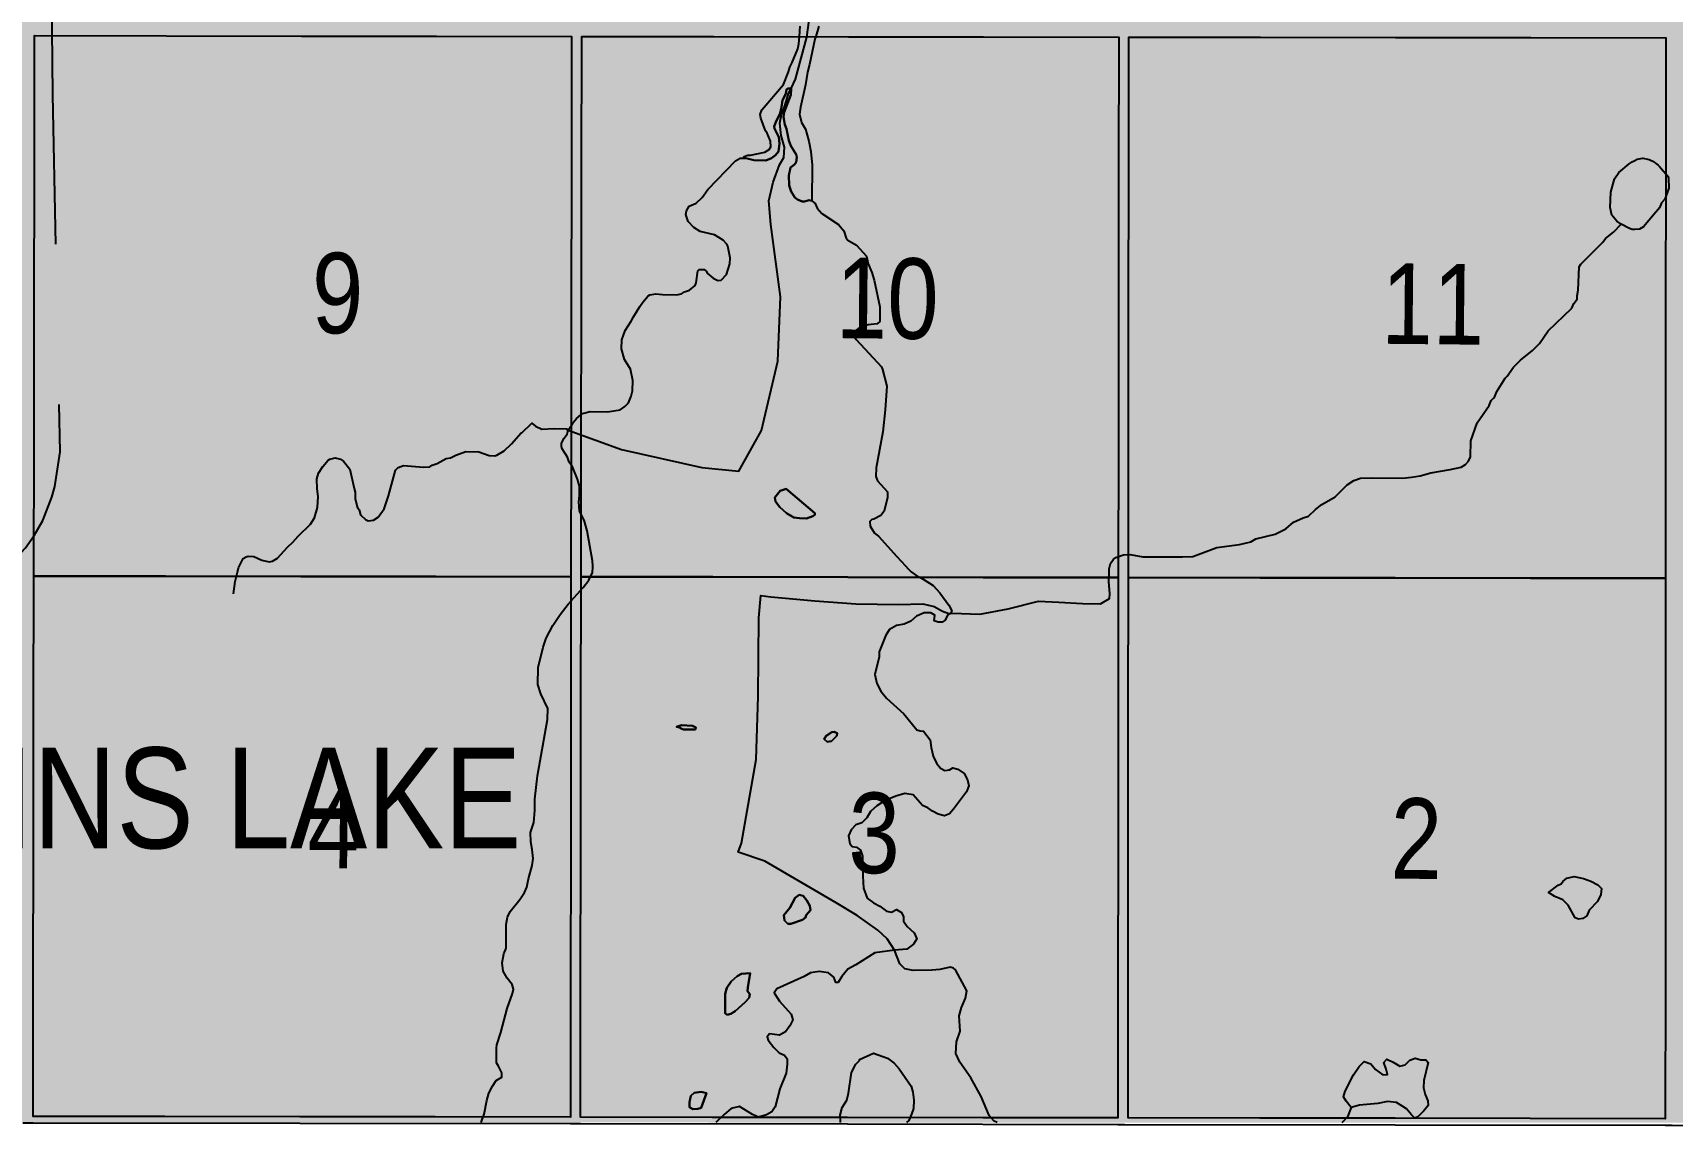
# Model space of a CAD drawing. Extents: x 560272 to 568164, y 6204780 to 6214217.
# Drawn here: x 565670.8 to 565833, y 6209697.2 to 6209805.5 of the extents above; entities that cross this region are included whole.
import ezdxf

# ---------------------------------------------------------------- set-up
doc = ezdxf.new("R2010")
doc.units = 0
doc.header["$LTSCALE"] = 5
doc.linetypes.add('DASHED2', pattern=[9.525, 6.35, -3.175])
for name, color, linetype in [('AS-TOWN-H', 254, 'Continuous'), ('Quarters', 8, 'Continuous'), ('RoadSeg', 57, 'DASHED2'), ('T-WATER', 160, 'Continuous'), ('T-WATER-H', 133, 'Continuous'), ('T-WATER-T', 170, 'Continuous'), ('Townships', 57, 'Continuous')]:
    doc.layers.add(name, color=color, linetype=linetype)
doc.layers.add('ROUTE-MAP-BACKGROUND-H', color=7, linetype='Continuous', true_color=0xf0ebff)
doc.styles.add('120', font='ARIALN.TTF', dxfattribs={"height": 13})
doc.styles.add('TXT', font='ARIALN.TTF', dxfattribs={"height": 0.2})

msp = doc.modelspace()

# ---------------------------------------------------------------- hatches: boundary and pattern name
at = {"layer": 'AS-TOWN-H'}
h = msp.add_hatch(color=256, dxfattribs=at)
h.dxf.hatch_style = 1
h.paths.add_polyline_path([(565886.544, 6210020.352), (565236.202, 6210021.981), (565234.412, 6209697.744), (565886.527, 6209697.561)])
at = {"layer": 'ROUTE-MAP-BACKGROUND-H'}
h = msp.add_hatch(color=256, dxfattribs=at)
h.dxf.hatch_style = 1
h.paths.add_polyline_path([(565237.99, 6210345.866), (566535.85, 6210345.729), (566539.103, 6209697.377), (565234.412, 6209697.744)])
at = {"layer": 'T-WATER-H'}
h = msp.add_hatch(color=256, dxfattribs=at)
h.dxf.hatch_style = 1
h.paths.add_polyline_path([(565586.784, 6209698.364), (565587.099, 6209698.691), (565587.305, 6209699.02), (565587.851, 6209699.382), (565588.56, 6209699.397), (565589.157, 6209699.647), (565589.817, 6209700.149), (565589.972, 6209701.151), (565589.777, 6209702.255), (565589.71, 6209703.416), (565589.821, 6209704.496), (565590.355, 6209706.136), (565590.133, 6209706.78), (565589.758, 6209707.176), (565589.178, 6209707.612), (565588.861, 6209707.951), (565588.146, 6209707.95), (565587.832, 6209707.236), (565587.253, 6209706.307), (565586.468, 6209705.629), (565586.298, 6209704.921), (565585.783, 6209704.216), (565585.209, 6209703.798), (565584.865, 6209702.682), (565584.839, 6209701.801), (565585.638, 6209699.682)], flags=16)
h.paths.add_polyline_path([(565512.518, 6209891.27), (565511.722, 6209891.463), (565510.229, 6209892.148), (565509.134, 6209892.637), (565507.638, 6209893.72), (565506.538, 6209894.904), (565505.635, 6209896.388), (565504.831, 6209898.072), (565503.929, 6209899.456), (565502.933, 6209899.847), (565502.037, 6209900.238), (565501.341, 6209900.432), (565502.326, 6209901.83), (565503.516, 6209902.037), (565505.707, 6209900.959), (565506.905, 6209899.875), (565507.506, 6209898.985), (565508.504, 6209898.097), (565509.302, 6209897.606), (565509.701, 6209897.212), (565510.701, 6209896.126), (565511.801, 6209894.742), (565512.995, 6209894.453), (565513.221, 6209894.503), (565513.486, 6209894.564), (565513.921, 6209894.68), (565514.286, 6209894.362), (565514.59, 6209893.371), (565514.001, 6209892.274)], flags=16)
edge = h.paths.add_edge_path()
edge.add_line((565584.905, 6209697.646), (565584.247, 6209699.059))
edge.add_line((565584.247, 6209699.059), (565583.704, 6209701.501))
edge.add_line((565583.704, 6209701.501), (565584.264, 6209703.563))
edge.add_line((565584.264, 6209703.563), (565586.352, 6209707.833))
edge.add_line((565586.352, 6209707.833), (565586.782, 6209709.76))
edge.add_line((565586.782, 6209709.76), (565588.399, 6209710.613))
edge.add_line((565588.399, 6209710.613), (565590.419, 6209709.847))
edge.add_line((565590.419, 6209709.847), (565591.916, 6209708.068))
edge.add_line((565591.916, 6209708.068), (565592.245, 6209706.143))
edge.add_line((565592.245, 6209706.143), (565591.437, 6209704.166))
edge.add_line((565591.437, 6209704.166), (565590.565, 6209702.467))
edge.add_line((565590.565, 6209702.467), (565590.818, 6209701.003))
edge.add_line((565590.818, 6209701.003), (565591.797, 6209700.439))
edge.add_line((565591.797, 6209700.439), (565591.508, 6209699.45))
edge.add_line((565591.508, 6209699.45), (565589.02, 6209697.645))
edge.add_line((565475.643, 6209906.173), (565476.502, 6209905.891))
edge.add_line((565476.502, 6209905.891), (565476.766, 6209905.753))
edge.add_line((565476.766, 6209905.753), (565477.262, 6209905.644))
edge.add_line((565477.262, 6209905.644), (565477.79, 6209905.402))
edge.add_line((565477.79, 6209905.402), (565478.883, 6209905.215))
edge.add_line((565478.883, 6209905.215), (565480.04, 6209904.861))
edge.add_line((565480.04, 6209904.861), (565481.096, 6209904.41))
edge.add_line((565481.096, 6209904.41), (565481.618, 6209903.901))
edge.add_line((565481.618, 6209903.901), (565481.876, 6209903.464))
edge.add_line((565481.876, 6209903.464), (565482.072, 6209903.261))
edge.add_line((565482.072, 6209903.261), (565482.587, 6209902.354))
edge.add_line((565482.587, 6209902.354), (565482.784, 6209902.218))
edge.add_line((565482.784, 6209902.218), (565483.728, 6209901.136))
edge.add_line((565483.728, 6209901.136), (565484.253, 6209900.761))
edge.add_line((565484.253, 6209900.761), (565484.949, 6209900.648))
edge.add_line((565484.949, 6209900.648), (565485.572, 6209900.205))
edge.add_line((565485.572, 6209900.205), (565485.991, 6209899.466))
edge.add_line((565485.991, 6209899.466), (565486.154, 6209899.33))
edge.add_line((565486.154, 6209899.33), (565487.949, 6209899.296))
edge.add_line((565487.949, 6209899.296), (565488.61, 6209899.118))
edge.add_line((565488.61, 6209899.118), (565489.332, 6209898.606))
edge.add_line((565489.332, 6209898.606), (565489.794, 6209898.398))
edge.add_line((565489.794, 6209898.398), (565491.516, 6209898.067))
edge.add_line((565491.516, 6209898.067), (565492.347, 6209898.018))
edge.add_line((565492.347, 6209898.018), (565493.113, 6209898.104))
edge.add_line((565493.113, 6209898.104), (565493.55, 6209898.362))
edge.add_line((565493.55, 6209898.362), (565494.158, 6209898.915))
edge.add_line((565494.158, 6209898.915), (565496.07, 6209899.844))
edge.add_line((565496.07, 6209899.844), (565497.467, 6209899.852))
edge.add_line((565497.467, 6209899.852), (565497.833, 6209899.911))
edge.add_line((565497.833, 6209899.911), (565498.84, 6209900.425))
edge.add_line((565498.84, 6209900.425), (565499.04, 6209900.454))
edge.add_line((565499.04, 6209900.454), (565500.072, 6209900.501))
edge.add_line((565500.072, 6209900.501), (565501.264, 6209900.28))
edge.add_line((565501.264, 6209900.28), (565502.389, 6209899.96))
edge.add_line((565502.389, 6209899.96), (565503.147, 6209899.613))
edge.add_line((565503.147, 6209899.613), (565504.401, 6209899.158))
edge.add_line((565504.401, 6209899.158), (565504.957, 6209898.649))
edge.add_line((565504.957, 6209898.649), (565507.531, 6209895.809))
edge.add_line((565507.531, 6209895.809), (565508.317, 6209895.163))
edge.add_line((565508.317, 6209895.163), (565510.984, 6209893.784))
edge.add_line((565510.984, 6209893.784), (565512.096, 6209892.799))
edge.add_line((565512.096, 6209892.799), (565513.887, 6209890.771))
edge.add_line((565513.887, 6209890.771), (565514.802, 6209889.923))
edge.add_line((565514.802, 6209889.923), (565515.846, 6209888.84))
edge.add_line((565515.846, 6209888.84), (565516.702, 6209888.426))
edge.add_line((565516.702, 6209888.426), (565517.498, 6209888.344))
edge.add_line((565517.498, 6209888.344), (565518.698, 6209888.488))
edge.add_line((565518.698, 6209888.488), (565520.134, 6209888.827))
edge.add_line((565520.134, 6209888.827), (565521.367, 6209889.004))
edge.add_line((565521.367, 6209889.004), (565523.495, 6209889.064))
edge.add_line((565523.495, 6209889.064), (565526.249, 6209888.748))
edge.add_line((565526.249, 6209888.748), (565528.068, 6209888.249))
edge.add_line((565528.068, 6209888.249), (565529.232, 6209888.26))
edge.add_line((565672.45, 6210081.112), (565671.64, 6210080.463))
edge.add_line((565671.64, 6210080.463), (565670.794, 6210079.647))
edge.add_line((565670.794, 6210079.647), (565669.313, 6210078.644))
edge.add_line((565669.313, 6210078.644), (565663.534, 6210075.36))
edge.add_line((565663.534, 6210075.36), (565662.794, 6210074.875))
edge.add_line((565662.794, 6210074.875), (565661.688, 6210074.397))
edge.add_line((565661.688, 6210074.397), (565658.633, 6210072.792))
edge.add_line((565658.633, 6210072.792), (565657.997, 6210072.537))
edge.add_line((565657.997, 6210072.537), (565655.984, 6210071.577))
edge.add_line((565655.984, 6210071.577), (565655.212, 6210071.126))
edge.add_line((565655.212, 6210071.126), (565652.967, 6210070.204))
edge.add_line((565652.967, 6210070.204), (565652.698, 6210070.009))
edge.add_line((565652.698, 6210070.009), (565651.829, 6210069.759))
edge.add_line((565651.829, 6210069.759), (565650.172, 6210069.089))
edge.add_line((565650.172, 6210069.089), (565647.227, 6210068.329))
edge.add_line((565647.227, 6210068.329), (565645.356, 6210067.517))
edge.add_line((565645.356, 6210067.517), (565643.716, 6210066.896))
edge.add_line((565643.716, 6210066.896), (565641.455, 6210066.124))
edge.add_line((565641.455, 6210066.124), (565640.049, 6210065.857))
edge.add_line((565640.049, 6210065.857), (565640.223, 6210066.44))
edge.add_line((565640.223, 6210066.44), (565640.401, 6210067.283))
edge.add_line((565640.401, 6210067.283), (565640.103, 6210068.414))
edge.add_line((565640.103, 6210068.414), (565640.008, 6210068.682))
edge.add_line((565640.008, 6210068.682), (565639.383, 6210069.059))
edge.add_line((565639.383, 6210069.059), (565639.159, 6210069.529))
edge.add_line((565639.159, 6210069.529), (565638.596, 6210071.401))
edge.add_line((565638.596, 6210071.401), (565638.606, 6210071.966))
edge.add_line((565638.606, 6210071.966), (565638.781, 6210072.428))
edge.add_line((565638.781, 6210072.428), (565639.775, 6210074.072))
edge.add_line((565639.775, 6210074.072), (565640.387, 6210074.825))
edge.add_line((565640.387, 6210074.825), (565640.459, 6210075.123))
edge.add_line((565640.459, 6210075.123), (565640.43, 6210075.323))
edge.add_line((565640.43, 6210075.323), (565640.206, 6210075.792))
edge.add_line((565640.206, 6210075.792), (565638.506, 6210077.32))
edge.add_line((565638.506, 6210077.32), (565637.584, 6210077.802))
edge.add_line((565637.584, 6210077.802), (565636.528, 6210078.221))
edge.add_line((565636.528, 6210078.221), (565636.096, 6210078.452))
edge.add_line((565636.096, 6210078.452), (565635.2, 6210078.794))
edge.add_line((565635.2, 6210078.794), (565635.101, 6210079.265))
edge.add_line((565635.101, 6210079.265), (565635.626, 6210079.8))
h = msp.add_hatch(color=256, dxfattribs=at)
h.dxf.hatch_style = 1
h.paths.add_polyline_path([(565747.858, 6209788.872), (565747.594, 6209788.943), (565747.126, 6209788.819), (565746.893, 6209788.823), (565746.431, 6209788.998), (565746.169, 6209789.202), (565745.815, 6209789.807), (565745.626, 6209790.409), (565745.578, 6209791.407), (565745.758, 6209792.168), (565746.13, 6209792.494), (565746.301, 6209792.723), (565746.376, 6209793.221), (565746.314, 6209793.454), (565745.798, 6209794.328), (565745.576, 6209794.864), (565745.364, 6209795.999), (565745.173, 6209796.434), (565745.054, 6209797.201), (565745.129, 6209797.665), (565745.792, 6209799.381), (565745.804, 6209800.013), (565745.505, 6209800.018), (565745.37, 6209799.921), (565745.296, 6209799.49), (565744.952, 6209798.865), (565744.872, 6209798.168), (565744.693, 6209797.474), (565744.315, 6209796.783), (565744.139, 6209796.254), (565744.168, 6209796.054), (565744.584, 6209795.182), (565744.672, 6209794.549), (565744.558, 6209793.753), (565744.252, 6209793.393), (565743.881, 6209793.101), (565743.312, 6209792.878), (565742.115, 6209792.901), (565741.322, 6209793.115), (565741.022, 6209793.12), (565741.158, 6209793.284), (565741.526, 6209793.41), (565741.792, 6209793.405), (565743.194, 6209793.712), (565743.631, 6209793.97), (565743.802, 6209794.232), (565743.779, 6209794.798), (565743.428, 6209795.569), (565743.266, 6209795.805), (565742.824, 6209797.076), (565742.764, 6209797.443), (565742.906, 6209797.906), (565745.046, 6209800.392), (565745.568, 6209801.646), (565745.676, 6209802.109), (565745.918, 6209802.57), (565746.474, 6209803.923), (565746.583, 6209804.42), (565746.635, 6209805.164), (565746.717, 6209806.168), (565746.758, 6209806.677), (565746.903, 6209807.306), (565747.043, 6209809.497), (565747.181, 6209809.761), (565747.716, 6209809.95), (565748.015, 6209809.911), (565748.343, 6209809.673), (565748.631, 6209809.102), (565748.821, 6209808.567), (565748.898, 6209807.369), (565748.558, 6209806.165), (565748.269, 6209805.162), (565748.154, 6209804.889), (565747.643, 6209802.372), (565747.429, 6209801.612), (565747.24, 6209800.385), (565746.734, 6209798.167), (565746.654, 6209797.471), (565746.838, 6209796.636), (565747.225, 6209795.964), (565747.569, 6209794.794), (565747.749, 6209793.76), (565747.891, 6209792.428)])
h = msp.add_hatch(color=256, dxfattribs=at)
h.dxf.hatch_style = 1
h.paths.add_polyline_path([(565831.62, 6209788.01), (565831.396, 6209787.748), (565830.171, 6209786.317), (565829.801, 6209786.091), (565829.313, 6209786.051), (565829.047, 6209786.029), (565828.783, 6209786.158), (565827.963, 6209786.557), (565827.536, 6209786.864), (565827.049, 6209787.471), (565826.897, 6209788.238), (565826.958, 6209789.733), (565827.314, 6209791.056), (565827.725, 6209791.68), (565828.779, 6209792.534), (565829.05, 6209792.753), (565829.318, 6209792.888), (565829.563, 6209793.01), (565830.13, 6209793.1), (565830.727, 6209792.989), (565831.221, 6209792.747), (565831.36, 6209792.628), (565831.622, 6209792.404), (565831.777, 6209792.271), (565832.591, 6209791.325), (565832.653, 6209791.125), (565832.701, 6209790.127), (565832.282, 6209789.037), (565831.976, 6209788.677), (565831.768, 6209788.182)])
h = msp.add_hatch(color=256, dxfattribs=at)
h.dxf.hatch_style = 1
h.paths.add_polyline_path([(565747.343, 6209757.433), (565746.646, 6209757.446), (565746.082, 6209757.523), (565745.358, 6209757.935), (565744.705, 6209758.546), (565744.25, 6209759.119), (565744.19, 6209759.486), (565744.735, 6209760.174), (565745.337, 6209760.363), (565748.151, 6209757.95), (565748.148, 6209757.784), (565747.946, 6209757.655)])
h = msp.add_hatch(color=256, dxfattribs=at)
h.dxf.hatch_style = 1
h.paths.add_polyline_path([(565823.738, 6209717.753), (565823.434, 6209717.868), (565822.73, 6209719.111), (565822.196, 6209719.66), (565821.417, 6209719.985), (565820.778, 6209720.374), (565821.747, 6209721.108), (565822.046, 6209721.237), (565822.196, 6209721.482), (565822.59, 6209721.802), (565823.304, 6209721.981), (565824.257, 6209721.781), (565824.971, 6209721.517), (565825.67, 6209721.147), (565826.029, 6209720.763), (565825.954, 6209720.169), (565825.635, 6209719.5), (565824.801, 6209718.642), (565824.582, 6209718.068), (565824.177, 6209717.813)])
h = msp.add_hatch(color=256, dxfattribs=at)
h.dxf.hatch_style = 1
h.paths.add_polyline_path([(565807.558, 6209698.036), (565807.21, 6209698.356), (565806.716, 6209698.961), (565805.721, 6209699.586), (565804.849, 6209699.668), (565803.877, 6209699.488), (565802.084, 6209699.305), (565801.245, 6209699.093), (565800.737, 6209699.728), (565800.497, 6209700.146), (565800.658, 6209700.698), (565801.482, 6209702.318), (565802.022, 6209703.163), (565802.532, 6209703.655), (565803.176, 6209703.401), (565803.67, 6209702.856), (565804.374, 6209702.316), (565804.842, 6209702.349), (565804.72, 6209702.871), (565804.471, 6209703.549), (565804.782, 6209703.881), (565805.399, 6209703.58), (565806.059, 6209703.177), (565806.595, 6209703.301), (565807.066, 6209703.78), (565807.592, 6209703.977), (565808.139, 6209703.822), (565808.644, 6209703.818), (565808.873, 6209703.554), (565808.446, 6209701.772), (565808.41, 6209701.024), (565808.575, 6209700.386), (565808.837, 6209699.744), (565808.861, 6209699.27), (565808.452, 6209698.756), (565807.859, 6209698.168)])

# ---------------------------------------------------------------- linework, layer by layer
at = {"layer": 'Quarters', "flags": 128}
for points in [[(565683.893, 6209751.704), (565670.852, 6209751.722), (565670.872, 6209765.101), (565670.891, 6209778.481), (565670.911, 6209791.86), (565670.931, 6209805.24), (565683.967, 6209805.222), (565697.338, 6209805.204), (565710.708, 6209805.187), (565724.079, 6209805.169), (565724.064, 6209791.789), (565724.05, 6209778.409), (565724.035, 6209765.029), (565724.02, 6209751.649), (565710.644, 6209751.667), (565697.269, 6209751.686)], [(565738.065, 6209751.63), (565725.024, 6209751.648), (565725.038, 6209765.028), (565725.053, 6209778.408), (565725.068, 6209791.788), (565725.083, 6209805.168), (565738.119, 6209805.15), (565751.491, 6209805.132), (565764.862, 6209805.115), (565778.233, 6209805.097), (565778.223, 6209791.716), (565778.214, 6209778.336), (565778.204, 6209764.956), (565778.194, 6209751.575), (565764.817, 6209751.593), (565751.441, 6209751.612)], [(565792.237, 6209751.556), (565779.197, 6209751.574), (565779.207, 6209764.954), (565779.217, 6209778.335), (565779.227, 6209791.715), (565779.237, 6209805.096), (565792.273, 6209805.078), (565805.643, 6209805.06), (565819.013, 6209805.043), (565832.384, 6209805.025), (565832.378, 6209791.644), (565832.373, 6209778.263), (565832.368, 6209764.882), (565832.362, 6209751.501), (565818.987, 6209751.519), (565805.613, 6209751.538)], [(565683.818, 6209698.186), (565670.774, 6209698.204), (565670.793, 6209711.584), (565670.813, 6209724.963), (565670.833, 6209738.342), (565670.852, 6209751.722), (565683.893, 6209751.704), (565697.269, 6209751.686), (565710.644, 6209751.667), (565724.02, 6209751.649), (565724.005, 6209738.269), (565723.991, 6209724.889), (565723.976, 6209711.51), (565723.961, 6209698.13), (565710.579, 6209698.149), (565697.197, 6209698.167)], [(565738.011, 6209698.11), (565724.965, 6209698.128), (565724.979, 6209711.508), (565724.994, 6209724.888), (565725.009, 6209738.268), (565725.024, 6209751.648), (565738.065, 6209751.63), (565751.441, 6209751.612), (565764.817, 6209751.593), (565778.194, 6209751.575), (565778.184, 6209738.195), (565778.174, 6209724.815), (565778.164, 6209711.434), (565778.154, 6209698.054), (565764.773, 6209698.073), (565751.392, 6209698.091)], [(565792.205, 6209698.034), (565779.158, 6209698.053), (565779.168, 6209711.433), (565779.178, 6209724.813), (565779.187, 6209738.194), (565779.197, 6209751.574), (565792.237, 6209751.556), (565805.613, 6209751.538), (565818.987, 6209751.519), (565832.362, 6209751.501), (565832.357, 6209738.12), (565832.352, 6209724.74), (565832.347, 6209711.359), (565832.342, 6209697.978), (565818.964, 6209697.997), (565805.587, 6209698.016)]]:
    msp.add_lwpolyline(points, close=True, dxfattribs=at)
at = {"layer": 'RoadSeg', "flags": 128}
msp.add_lwpolyline([(565655.25, 6209697.626), (565654.139, 6209703.843), (565651.508, 6209723.524), (565651.388, 6209726.055), (565651.555, 6209727.882), (565652.56, 6209733.621), (565653.566, 6209737.628), (565654.506, 6209739.873), (565655.433, 6209741.42), (565657.442, 6209743.879), (565658.356, 6209744.76), (565668.149, 6209752.465), (565670.017, 6209754.527), (565670.871, 6209755.742), (565671.731, 6209757.224), (565672.639, 6209759.537), (565672.924, 6209760.596), (565673.454, 6209764.014), (565672.743, 6209799.365), (565672.41, 6209828.121), (565671.795, 6209857.848), (565671.941, 6209859.385), (565672.203, 6209860.293), (565672.626, 6209861.393), (565673.145, 6209862.481), (565673.254, 6209862.945), (565673.062, 6209863.381), (565672.834, 6209863.619), (565672.339, 6209865.691), (565668.999, 6209882.956), (565667.277, 6209892.172), (565667.11, 6209894.105), (565667.333, 6209895.465), (565667.821, 6209896.654), (565670.025, 6209900.64), (565674.863, 6209906.739), (565675.107, 6209907.367), (565675.095, 6209910.329), (565675.271, 6209912.622), (565675.486, 6209913.45), (565679.338, 6209920.233), (565679.815, 6209920.823), (565680.76, 6209921.571), (565683.011, 6209922.694), (565683.367, 6209923.985)], dxfattribs=at)
at = {"layer": 'T-WATER', "flags": 128}
for points in [[(565690.603, 6209749.965), (565690.779, 6209751.187), (565690.973, 6209751.978), (565691.038, 6209752.243), (565691.108, 6209752.527), (565691.246, 6209752.791), (565691.589, 6209753.446), (565691.858, 6209753.641), (565692.059, 6209753.704), (565692.623, 6209753.66), (565693.414, 6209753.28), (565694.143, 6209753.133), (565694.476, 6209753.193), (565694.98, 6209753.483), (565695.965, 6209754.595), (565696.506, 6209755.084), (565697.015, 6209755.673), (565698.234, 6209756.847), (565698.644, 6209757.471), (565698.929, 6209758.496), (565698.983, 6209759.592), (565698.897, 6209760.358), (565698.882, 6209761.356), (565699.026, 6209761.918), (565699.47, 6209762.575), (565699.98, 6209763.197), (565700.148, 6209763.294), (565700.682, 6209763.417), (565701.212, 6209763.307), (565701.507, 6209763.103), (565702.124, 6209762.293), (565702.554, 6209760.39), (565702.647, 6209760.023), (565702.669, 6209759.391), (565702.853, 6209758.59), (565703.047, 6209758.287), (565703.204, 6209757.785), (565703.694, 6209757.311), (565703.958, 6209757.206), (565704.491, 6209757.263), (565704.929, 6209757.554), (565705.542, 6209758.374), (565705.965, 6209759.662), (565706.643, 6209762.21), (565706.914, 6209762.47), (565707.45, 6209762.66), (565709.408, 6209762.491), (565710.04, 6209762.546), (565710.276, 6209762.707), (565710.778, 6209762.864), (565711.651, 6209763.347), (565712.085, 6209763.438), (565712.621, 6209763.694), (565713.625, 6209764.042), (565714.888, 6209764.018), (565715.912, 6209763.667), (565716.476, 6209763.623), (565716.677, 6209763.686), (565717.416, 6209764.138), (565718.127, 6209764.822), (565719.078, 6209765.902), (565719.144, 6209765.901), (565720.16, 6209766.879), (565720.52, 6209766.573), (565721.146, 6209766.263), (565722.344, 6209766.34), (565723.606, 6209766.317), (565723.605, 6209766.25), (565723.737, 6209766.181), (565729.015, 6209764.264), (565736.961, 6209762.488), (565740.634, 6209762.114), (565742.89, 6209766.124), (565744.483, 6209773.015), (565744.763, 6209779.36), (565743.797, 6209786.543), (565743.596, 6209788.867), (565744.037, 6209790.732), (565744.659, 6209792.45), (565745.08, 6209793.175), (565745.16, 6209794.191), (565744.835, 6209795.358), (565744.695, 6209796.581), (565744.874, 6209797.474), (565745.11, 6209798.1), (565745.347, 6209798.808), (565745.543, 6209799.517), (565745.804, 6209800.013), (565746.253, 6209800.935), (565747.361, 6209805.103), (565747.704, 6209807.49)], [(565748.558, 6209806.165), (565748.269, 6209805.162), (565748.154, 6209804.889), (565747.643, 6209802.372), (565747.429, 6209801.612), (565747.24, 6209800.385), (565746.734, 6209798.167), (565746.654, 6209797.471), (565746.838, 6209796.636), (565747.225, 6209795.964), (565747.569, 6209794.794), (565747.749, 6209793.76), (565747.891, 6209792.428), (565747.858, 6209788.872), (565747.858, 6209788.872), (565747.594, 6209788.943), (565747.126, 6209788.819), (565746.893, 6209788.823), (565746.431, 6209788.998), (565746.169, 6209789.202), (565745.815, 6209789.807), (565745.626, 6209790.409), (565745.578, 6209791.407), (565745.758, 6209792.168), (565746.13, 6209792.494), (565746.301, 6209792.723), (565746.376, 6209793.221), (565746.314, 6209793.454), (565745.798, 6209794.328), (565745.576, 6209794.864), (565745.364, 6209795.999), (565745.173, 6209796.434), (565745.054, 6209797.201), (565745.129, 6209797.665), (565745.792, 6209799.381), (565745.804, 6209800.013), (565745.505, 6209800.018), (565745.37, 6209799.921), (565745.296, 6209799.49), (565744.952, 6209798.865), (565744.872, 6209798.168), (565744.693, 6209797.474), (565744.315, 6209796.783), (565744.139, 6209796.254), (565744.168, 6209796.054), (565744.584, 6209795.182), (565744.672, 6209794.549), (565744.558, 6209793.753), (565744.252, 6209793.393), (565743.881, 6209793.101), (565743.312, 6209792.878), (565742.115, 6209792.901), (565741.322, 6209793.115), (565741.022, 6209793.12), (565741.158, 6209793.284), (565741.526, 6209793.41), (565741.792, 6209793.405), (565743.194, 6209793.712), (565743.631, 6209793.97), (565743.802, 6209794.232), (565743.779, 6209794.798), (565743.428, 6209795.569), (565743.266, 6209795.805), (565742.824, 6209797.076), (565742.764, 6209797.443), (565742.906, 6209797.906), (565745.046, 6209800.392), (565745.568, 6209801.646), (565745.676, 6209802.109), (565745.918, 6209802.57), (565746.474, 6209803.923), (565746.583, 6209804.42), (565746.635, 6209805.164), (565746.717, 6209806.168)], [(565715.12, 6209697.609), (565715.214, 6209697.807), (565715.435, 6209698.424), (565715.679, 6209699.767), (565715.897, 6209700.493), (565716.248, 6209701.189), (565716.612, 6209701.755), (565717.193, 6209702.102), (565717.184, 6209702.507), (565716.85, 6209703.178), (565716.652, 6209703.514), (565716.641, 6209704.951), (565716.682, 6209705.29), (565717.088, 6209706.517), (565717.707, 6209708.894), (565718.225, 6209710.392), (565718.32, 6209710.818), (565718.19, 6209711.265), (565717.7, 6209711.884), (565717.323, 6209712.588), (565717.224, 6209713.416), (565717.384, 6209714.306), (565717.603, 6209714.867), (565717.613, 6209717.218), (565717.74, 6209717.923), (565718.018, 6209718.51), (565718.969, 6209719.698), (565719.406, 6209720.381), (565719.66, 6209720.903), (565719.81, 6209721.748), (565720.181, 6209723.049), (565720.293, 6209723.754), (565720.189, 6209724.646), (565720.036, 6209725.398), (565720.031, 6209726.307), (565720.33, 6209727.298), (565720.452, 6209728.497), (565720.45, 6209729.625), (565720.7, 6209731.928), (565721.688, 6209737.518), (565721.736, 6209738.592), (565721.022, 6209740.061), (565720.733, 6209740.967), (565720.79, 6209742.674), (565721.282, 6209744.671), (565721.582, 6209745.567), (565722.213, 6209746.817), (565722.954, 6209747.927), (565723.727, 6209748.944), (565725.212, 6209750.576), (565725.789, 6209751.33), (565726.147, 6209752.064), (565726.157, 6209752.199), (565726.178, 6209752.482), (565726.17, 6209752.749), (565726.157, 6209753.238), (565725.614, 6209756.207), (565725.333, 6209757.243), (565724.997, 6209757.899), (565724.852, 6209758.182), (565724.802, 6209759.081), (565724.88, 6209759.711), (565724.864, 6209760.609), (565724.677, 6209761.31), (565724.168, 6209762.55), (565723.999, 6209762.779), (565723.844, 6209762.988), (565723.687, 6209763.49), (565723.138, 6209764.331), (565723.075, 6209764.565), (565723.081, 6209764.864), (565723.323, 6209765.358), (565723.63, 6209765.784), (565723.737, 6209766.181), (565724.003, 6209766.568), (565724.146, 6209766.706), (565724.25, 6209766.936), (565724.556, 6209767.33), (565725.008, 6209767.692), (565725.163, 6209767.817), (565725.931, 6209768.002), (565727.626, 6209767.971), (565728.893, 6209768.18), (565729.365, 6209768.504), (565729.704, 6209768.863), (565729.982, 6209769.523), (565730.125, 6209770.052), (565730.144, 6209771.082), (565729.899, 6209772.217), (565729.318, 6209773.159), (565729.038, 6209774.228), (565729.055, 6209775.125), (565729.371, 6209776.05), (565729.987, 6209776.969), (565730.194, 6209777.397), (565730.851, 6209778.425), (565731.118, 6209778.843), (565731.662, 6209779.465), (565731.83, 6209779.561), (565732.43, 6209779.683), (565733.094, 6209779.604), (565734.456, 6209779.579), (565734.956, 6209779.67), (565735.259, 6209779.863), (565735.761, 6209780.02), (565736.302, 6209780.509), (565736.406, 6209780.773), (565736.594, 6209781.933), (565736.697, 6209782.097), (565737.195, 6209782.088), (565737.391, 6209781.918), (565737.52, 6209781.7), (565738.11, 6209781.207), (565738.571, 6209780.999), (565738.871, 6209781.026), (565739.413, 6209781.582), (565739.732, 6209782.639), (565739.776, 6209783.237), (565739.532, 6209784.405), (565739.436, 6209784.606), (565739.077, 6209784.979), (565738.223, 6209785.526), (565736.799, 6209785.852), (565736.175, 6209786.229), (565735.621, 6209786.838), (565735.401, 6209787.54), (565735.441, 6209787.905), (565735.715, 6209788.365), (565736.419, 6209788.651), (565736.994, 6209789.206), (565737.574, 6209789.993), (565740.319, 6209792.834), (565740.756, 6209793.092), (565741.022, 6209793.12), (565741.322, 6209793.115), (565742.115, 6209792.901), (565743.312, 6209792.878), (565743.881, 6209793.101), (565744.252, 6209793.393), (565744.558, 6209793.753), (565744.672, 6209794.549), (565744.584, 6209795.182), (565744.168, 6209796.054), (565744.139, 6209796.254), (565744.315, 6209796.783), (565744.693, 6209797.474), (565744.872, 6209798.168), (565744.952, 6209798.865), (565745.296, 6209799.49), (565745.37, 6209799.921), (565745.505, 6209800.018), (565745.804, 6209800.013), (565745.792, 6209799.381), (565745.129, 6209797.665), (565745.054, 6209797.201), (565745.173, 6209796.434), (565745.364, 6209795.999), (565745.576, 6209794.864), (565745.798, 6209794.328), (565746.314, 6209793.454), (565746.376, 6209793.221), (565746.301, 6209792.723), (565746.13, 6209792.494), (565745.758, 6209792.168), (565745.578, 6209791.407), (565745.626, 6209790.409), (565745.815, 6209789.807), (565746.169, 6209789.202), (565746.431, 6209788.998), (565746.893, 6209788.823), (565747.126, 6209788.819), (565747.594, 6209788.943), (565747.858, 6209788.872), (565748.186, 6209788.633), (565748.377, 6209788.164), (565748.866, 6209787.623), (565750.508, 6209786.529), (565751.028, 6209785.921), (565751.247, 6209785.185), (565751.438, 6209784.987), (565752.298, 6209784.501), (565753.275, 6209783.386), (565753.428, 6209782.652), (565753.81, 6209781.78), (565754.029, 6209781.012), (565754.58, 6209778.393), (565754.585, 6209776.946), (565754.315, 6209776.685), (565753.449, 6209776.601), (565752.58, 6209776.351), (565752.208, 6209776.026), (565752.105, 6209775.828), (565752.097, 6209775.396), (565752.259, 6209775.16), (565754.768, 6209772.454), (565754.863, 6209772.187), (565755.298, 6209770.517), (565755.122, 6209768.193), (565754.882, 6209766.003), (565754.217, 6209762.425), (565754.202, 6209761.595), (565754.36, 6209761.159), (565755.337, 6209760.078), (565755.36, 6209759.512), (565755.036, 6209758.155), (565754.695, 6209757.729), (565753.99, 6209757.343), (565753.79, 6209757.314), (565753.587, 6209757.118), (565753.645, 6209756.652), (565754.065, 6209755.979), (565754.458, 6209755.673), (565756.282, 6209753.644), (565757.14, 6209752.721), (565757.391, 6209752.45), (565757.664, 6209752.166), (565757.704, 6209752.125), (565758.141, 6209751.805), (565758.894, 6209751.429), (565759.879, 6209750.771), (565760.54, 6209750.054), (565761.427, 6209748.836), (565761.707, 6209748.285), (565761.585, 6209748.009), (565761.293, 6209747.831), (565761.053, 6209747.36), (565760.746, 6209747.147), (565760.367, 6209747.148), (565759.961, 6209747.273), (565760.03, 6209747.853), (565759.638, 6209748.078), (565758.99, 6209748.066), (565758.23, 6209747.739), (565757.656, 6209747.254), (565757, 6209746.947), (565756.253, 6209746.834), (565755.564, 6209746.433), (565755.185, 6209745.865), (565754.529, 6209744.206), (565754.519, 6209743.732), (565754.084, 6209741.961), (565754.283, 6209741.084), (565754.686, 6209740.32), (565755.252, 6209739.612), (565756.965, 6209738.083), (565758.25, 6209736.49), (565758.593, 6209736.379), (565758.925, 6209736.358), (565759.578, 6209735.516), (565759.666, 6209734.754), (565759.87, 6209733.877), (565760.197, 6209733.177), (565760.581, 6209732.692), (565761.038, 6209732.452), (565761.486, 6209732.542), (565761.804, 6209732.715), (565762.314, 6209732.591), (565762.942, 6209732.168), (565763.254, 6209731.538), (565763.415, 6209730.936), (565763.181, 6209730.364), (565761.887, 6209728.624), (565761.473, 6209728.16), (565760.986, 6209727.97), (565760.38, 6209728.143), (565759.793, 6209728.432), (565759.356, 6209728.751), (565758.804, 6209729), (565757.895, 6209730.048), (565757.08, 6209730.195), (565756.174, 6209729.91), (565755.046, 6209729.474), (565754.303, 6209728.957), (565753.68, 6209728.392), (565753.303, 6209727.764), (565752.824, 6209727.284), (565752.207, 6209727.068), (565751.758, 6209726.599), (565751.475, 6209725.997), (565751.638, 6209725.246), (565751.846, 6209724.934), (565752.27, 6209724.883), (565752.668, 6209724.563), (565752.879, 6209723.971), (565752.895, 6209721.995), (565752.988, 6209720.803), (565753.353, 6209719.819), (565753.956, 6209719.346), (565754.599, 6209719.024), (565755.263, 6209718.547), (565755.738, 6209718.432), (565756.229, 6209718.712), (565756.736, 6209718.398), (565756.926, 6209717.956), (565756.925, 6209717.532), (565757.3, 6209717.002), (565758.001, 6209716.385), (565758.266, 6209715.799), (565757.918, 6209715.271), (565757.279, 6209714.77), (565756.029, 6209714.654), (565754.109, 6209714.422), (565752.215, 6209713.225), (565751.413, 6209712.797), (565750.821, 6209712.054), (565750.459, 6209711.457), (565750.232, 6209711.481), (565750.049, 6209712.008), (565749.508, 6209712.425), (565748.578, 6209712.558), (565747.733, 6209712.413), (565747.117, 6209712.073), (565744.404, 6209710.833), (565744.137, 6209710.444), (565744.672, 6209709.617), (565745.82, 6209708.328), (565745.991, 6209707.76), (565745.678, 6209707.162), (565745.239, 6209706.585), (565744.654, 6209706.238), (565743.673, 6209706.378), (565743.455, 6209706.077), (565743.553, 6209705.754), (565744.109, 6209705.043), (565744.639, 6209704.501), (565745.15, 6209704.272), (565745.416, 6209703.921), (565745.425, 6209703.376), (565745.318, 6209702.498), (565744.69, 6209700.927), (565744.226, 6209699.158), (565743.906, 6209698.669), (565743.374, 6209698.346), (565742.594, 6209698.125), (565741.996, 6209698.382), (565740.687, 6209699.194), (565739.876, 6209698.986), (565739.169, 6209698.38), (565738.354, 6209697.603)], [(565766.218, 6209697.595), (565765.908, 6209697.736), (565765.427, 6209698.302), (565764.611, 6209700.184), (565763.598, 6209702.038), (565762.516, 6209703.581), (565762.124, 6209704.449), (565762.196, 6209705.595), (565762.551, 6209706.656), (565762.446, 6209708.179), (565762.667, 6209709.006), (565763.062, 6209709.915), (565763.191, 6209710.635), (565762.08, 6209712.731), (565761.872, 6209712.874), (565761.541, 6209712.985), (565760.539, 6209712.769), (565759.727, 6209712.676), (565757.901, 6209712.661), (565757.076, 6209712.812), (565756.576, 6209713.321), (565756.029, 6209714.654), (565755.319, 6209715.781), (565754.393, 6209716.666), (565752.351, 6209718.107), (565750.269, 6209719.365), (565743.217, 6209723.484), (565740.561, 6209724.387), (565740.893, 6209725.262), (565742.342, 6209733.549), (565742.566, 6209739.807), (565742.602, 6209747.58), (565742.821, 6209749.811), (565743.819, 6209749.677), (565748.153, 6209749.273), (565752.204, 6209748.954), (565756.44, 6209748.912), (565758.837, 6209748.961), (565759.984, 6209748.722), (565760.784, 6209748.241), (565761.422, 6209748.019), (565761.585, 6209748.009), (565761.744, 6209748.053), (565764.478, 6209747.936), (565767.292, 6209748.484), (565770.309, 6209749.229), (565772.309, 6209749.126), (565774.643, 6209749.016), (565776.445, 6209748.982), (565777.322, 6209749.5), (565777.363, 6209749.957), (565777.268, 6209751.172), (565777.288, 6209751.883), (565777.296, 6209752.149), (565777.304, 6209752.433), (565777.358, 6209752.698), (565777.411, 6209752.954), (565777.718, 6209753.38), (565777.954, 6209753.542), (565778.724, 6209753.827), (565779.356, 6209753.848), (565780.615, 6209753.626), (565784.537, 6209753.619), (565785.569, 6209753.667), (565787.945, 6209754.554), (565790.178, 6209754.845), (565791.313, 6209755.123), (565791.817, 6209755.413), (565793.721, 6209755.876), (565794.794, 6209756.388), (565795.538, 6209757.072), (565796.51, 6209757.487), (565797.011, 6209757.643), (565797.722, 6209758.328), (565798.329, 6209758.816), (565799.673, 6209759.555), (565800.858, 6209760.763), (565801.498, 6209761.184), (565802.167, 6209761.404), (565803.364, 6209761.448), (565806.322, 6209761.427), (565807.222, 6209761.51), (565808.089, 6209761.66), (565809.124, 6209761.94), (565811.058, 6209762.27), (565812.127, 6209762.516), (565812.564, 6209762.774), (565812.869, 6209763.101), (565813.043, 6209763.53), (565813.106, 6209765.124), (565813.704, 6209766.908), (565814.899, 6209768.615), (565815.108, 6209769.109), (565815.344, 6209769.338), (565815.48, 6209769.501), (565815.656, 6209769.997), (565816.478, 6209771.311), (565816.681, 6209771.507), (565817.329, 6209772.393), (565818.007, 6209773.111), (565819.188, 6209774.054), (565819.899, 6209774.738), (565820.754, 6209776.019), (565823.088, 6209778.236), (565823.296, 6209778.698), (565823.604, 6209779.158), (565823.609, 6209779.457), (565823.72, 6209780.02), (565823.829, 6209782.345), (565823.967, 6209782.608), (565826.168, 6209784.795), (565826.408, 6209785.156), (565827.217, 6209785.773), (565827.963, 6209786.557)], [(565750.706, 6209697.599), (565750.683, 6209697.654), (565750.68, 6209698.335), (565750.86, 6209699.098), (565751.315, 6209699.801), (565751.49, 6209700.499), (565751.773, 6209702.556), (565752.213, 6209703.388), (565752.567, 6209703.759), (565752.58, 6209703.855), (565753.966, 6209704.474), (565755.358, 6209703.979), (565756.008, 6209703.49), (565756.521, 6209702.906), (565757.683, 6209701.209), (565757.872, 6209700.602), (565757.963, 6209699.813), (565757.912, 6209698.993), (565757.728, 6209698.425), (565757.447, 6209697.804), (565757.244, 6209697.597)], [(565801.245, 6209699.093), (565800.894, 6209698.179), (565800.334, 6209697.585)]]:
    msp.add_lwpolyline(points, dxfattribs=at)
for points in [[(565831.62, 6209788.01), (565831.396, 6209787.748), (565830.171, 6209786.317), (565829.801, 6209786.091), (565829.313, 6209786.051), (565829.047, 6209786.029), (565828.783, 6209786.158), (565827.963, 6209786.557), (565827.536, 6209786.864), (565827.049, 6209787.471), (565826.897, 6209788.238), (565826.958, 6209789.733), (565827.314, 6209791.056), (565827.725, 6209791.68), (565828.779, 6209792.534), (565829.05, 6209792.753), (565829.318, 6209792.888), (565829.563, 6209793.01), (565830.13, 6209793.1), (565830.727, 6209792.989), (565831.221, 6209792.747), (565831.36, 6209792.628), (565831.622, 6209792.404), (565831.777, 6209792.271), (565832.591, 6209791.325), (565832.653, 6209791.125), (565832.701, 6209790.127), (565832.282, 6209789.037), (565831.976, 6209788.677), (565831.768, 6209788.182), (565831.62, 6209788.01)], [(565747.343, 6209757.433), (565747.946, 6209757.655), (565748.148, 6209757.784), (565748.151, 6209757.95), (565745.337, 6209760.363), (565744.735, 6209760.174), (565744.19, 6209759.486), (565744.25, 6209759.119), (565744.705, 6209758.546), (565745.358, 6209757.935), (565746.082, 6209757.523), (565746.646, 6209757.446), (565747.343, 6209757.433)], [(565747.343, 6209757.433), (565746.646, 6209757.446), (565746.082, 6209757.523), (565745.358, 6209757.935), (565744.705, 6209758.546), (565744.25, 6209759.119), (565744.19, 6209759.486), (565744.735, 6209760.174), (565745.337, 6209760.363), (565748.151, 6209757.95), (565748.148, 6209757.784), (565747.946, 6209757.655), (565747.343, 6209757.433)], [(565736.351, 6209736.522), (565736.384, 6209736.721), (565736.043, 6209736.878), (565734.964, 6209736.946), (565734.477, 6209736.796), (565734.877, 6209736.69), (565734.893, 6209736.616), (565734.988, 6209736.581), (565735.148, 6209736.524), (565735.29, 6209736.523), (565736.351, 6209736.522)], [(565736.351, 6209736.522), (565735.29, 6209736.523), (565735.148, 6209736.524), (565734.988, 6209736.581), (565734.893, 6209736.616), (565734.877, 6209736.69), (565734.477, 6209736.796), (565734.964, 6209736.946), (565736.043, 6209736.878), (565736.384, 6209736.721), (565736.351, 6209736.522)], [(565749.395, 6209735.319), (565749.818, 6209735.362), (565750.331, 6209735.897), (565750.359, 6209736.152), (565750.088, 6209736.278), (565749.828, 6209736.276), (565749.273, 6209735.903), (565749.067, 6209735.574), (565749.395, 6209735.319)], [(565749.395, 6209735.319), (565749.067, 6209735.574), (565749.273, 6209735.903), (565749.828, 6209736.276), (565750.088, 6209736.278), (565750.359, 6209736.152), (565750.331, 6209735.897), (565749.818, 6209735.362), (565749.395, 6209735.319)], [(565823.738, 6209717.753), (565823.434, 6209717.868), (565822.73, 6209719.111), (565822.196, 6209719.66), (565821.417, 6209719.985), (565820.778, 6209720.374), (565821.747, 6209721.108), (565822.046, 6209721.237), (565822.196, 6209721.482), (565822.59, 6209721.802), (565823.304, 6209721.981), (565824.257, 6209721.781), (565824.971, 6209721.517), (565825.67, 6209721.147), (565826.029, 6209720.763), (565825.954, 6209720.169), (565825.635, 6209719.5), (565824.801, 6209718.642), (565824.582, 6209718.068), (565824.177, 6209717.813), (565823.738, 6209717.753)], [(565745.794, 6209717.288), (565746.927, 6209717.69), (565747.225, 6209717.908), (565747.317, 6209718.143), (565747.741, 6209718.617), (565747.657, 6209719.05), (565747.352, 6209719.576), (565746.992, 6209720.046), (565746.612, 6209720.142), (565746.211, 6209719.838), (565745.672, 6209718.854), (565745.081, 6209718.129), (565745.167, 6209717.611), (565745.493, 6209717.289), (565745.794, 6209717.288)], [(565745.794, 6209717.288), (565745.493, 6209717.289), (565745.167, 6209717.611), (565745.081, 6209718.129), (565745.672, 6209718.854), (565746.211, 6209719.838), (565746.612, 6209720.142), (565746.992, 6209720.046), (565747.352, 6209719.576), (565747.657, 6209719.05), (565747.741, 6209718.617), (565747.317, 6209718.143), (565747.225, 6209717.908), (565746.927, 6209717.69), (565745.794, 6209717.288)], [(565739.492, 6209708.278), (565739.851, 6209708.352), (565740.257, 6209708.626), (565741.265, 6209709.535), (565741.66, 6209709.963), (565741.721, 6209710.308), (565741.503, 6209710.615), (565741.515, 6209710.96), (565741.754, 6209712.38), (565740.891, 6209712.33), (565740.455, 6209712.096), (565739.866, 6209711.576), (565739.449, 6209710.943), (565739.29, 6209710.352), (565739.281, 6209708.436), (565739.492, 6209708.278)], [(565739.492, 6209708.278), (565739.281, 6209708.436), (565739.29, 6209710.352), (565739.449, 6209710.943), (565739.866, 6209711.576), (565740.455, 6209712.096), (565740.891, 6209712.33), (565741.754, 6209712.38), (565741.515, 6209710.96), (565741.503, 6209710.615), (565741.721, 6209710.308), (565741.66, 6209709.963), (565741.265, 6209709.535), (565740.257, 6209708.626), (565739.851, 6209708.352), (565739.492, 6209708.278)], [(565807.558, 6209698.036), (565807.21, 6209698.356), (565806.716, 6209698.961), (565805.721, 6209699.586), (565804.849, 6209699.668), (565803.877, 6209699.488), (565802.084, 6209699.305), (565801.245, 6209699.093), (565800.737, 6209699.728), (565800.497, 6209700.146), (565800.658, 6209700.698), (565801.482, 6209702.318), (565802.022, 6209703.163), (565802.532, 6209703.655), (565803.176, 6209703.401), (565803.67, 6209702.856), (565804.374, 6209702.316), (565804.842, 6209702.349), (565804.72, 6209702.871), (565804.471, 6209703.549), (565804.782, 6209703.881), (565805.399, 6209703.58), (565806.059, 6209703.177), (565806.595, 6209703.301), (565807.066, 6209703.78), (565807.592, 6209703.977), (565808.139, 6209703.822), (565808.644, 6209703.818), (565808.873, 6209703.554), (565808.446, 6209701.772), (565808.41, 6209701.024), (565808.575, 6209700.386), (565808.837, 6209699.744), (565808.861, 6209699.27), (565808.452, 6209698.756), (565807.859, 6209698.168), (565807.558, 6209698.036)], [(565736.088, 6209698.929), (565736.566, 6209698.958), (565736.914, 6209699.058), (565737.436, 6209700.492), (565736.909, 6209700.654), (565736.212, 6209700.539), (565735.884, 6209700.235), (565735.739, 6209699.6), (565735.754, 6209699.12), (565736.088, 6209698.929)], [(565736.088, 6209698.929), (565735.754, 6209699.12), (565735.739, 6209699.6), (565735.884, 6209700.235), (565736.212, 6209700.539), (565736.909, 6209700.654), (565737.436, 6209700.492), (565736.914, 6209699.058), (565736.566, 6209698.958), (565736.088, 6209698.929)]]:
    msp.add_lwpolyline(points, close=True, dxfattribs=at)
at = {"layer": 'Townships', "flags": 128}
msp.add_lwpolyline([(565886.539, 6209913.649), (565886.539, 6209912.645), (565886.538, 6209885.886), (565886.537, 6209859.127), (565886.535, 6209832.367), (565886.534, 6209805.942), (565886.534, 6209804.939), (565886.532, 6209778.179), (565886.53, 6209751.42), (565886.529, 6209724.661), (565886.527, 6209697.902), (565886.527, 6209697.233), (565859.761, 6209697.271), (565833.01, 6209697.308), (565832.341, 6209697.309), (565805.587, 6209697.347), (565778.823, 6209697.384), (565778.154, 6209697.385), (565751.392, 6209697.422), (565724.964, 6209697.459), (565723.96, 6209697.461), (565697.196, 6209697.498), (565670.773, 6209697.535), (565669.769, 6209697.537)], dxfattribs=at)

# ---------------------------------------------------------------- texts
at = {"layer": 'RoadSeg', "style": '120'}
for s, height, p in [('9', 7.977, (565698.345, 6209775.786)), ('10', 7.9769, (565750.209, 6209775.288)), ('11', 7.9769, (565804.206, 6209774.728)), ('4', 7.977, (565697.929, 6209722.8)), ('3', 7.977, (565751.458, 6209722.319)), ('2', 7.977, (565805.121, 6209721.762))]:
    msp.add_text(s, height=height, rotation=359.45036, dxfattribs=at).set_placement(p)
at = {"layer": 'T-WATER-T', "insert": (565676.201, 6209734.741), "char_height": 9.98639, "width": 85.81078, "attachment_point": 2, "style": 'TXT'}
msp.add_mtext('HAWKINS LAKE', dxfattribs=at)

doc.saveas('drawing.dxf')
